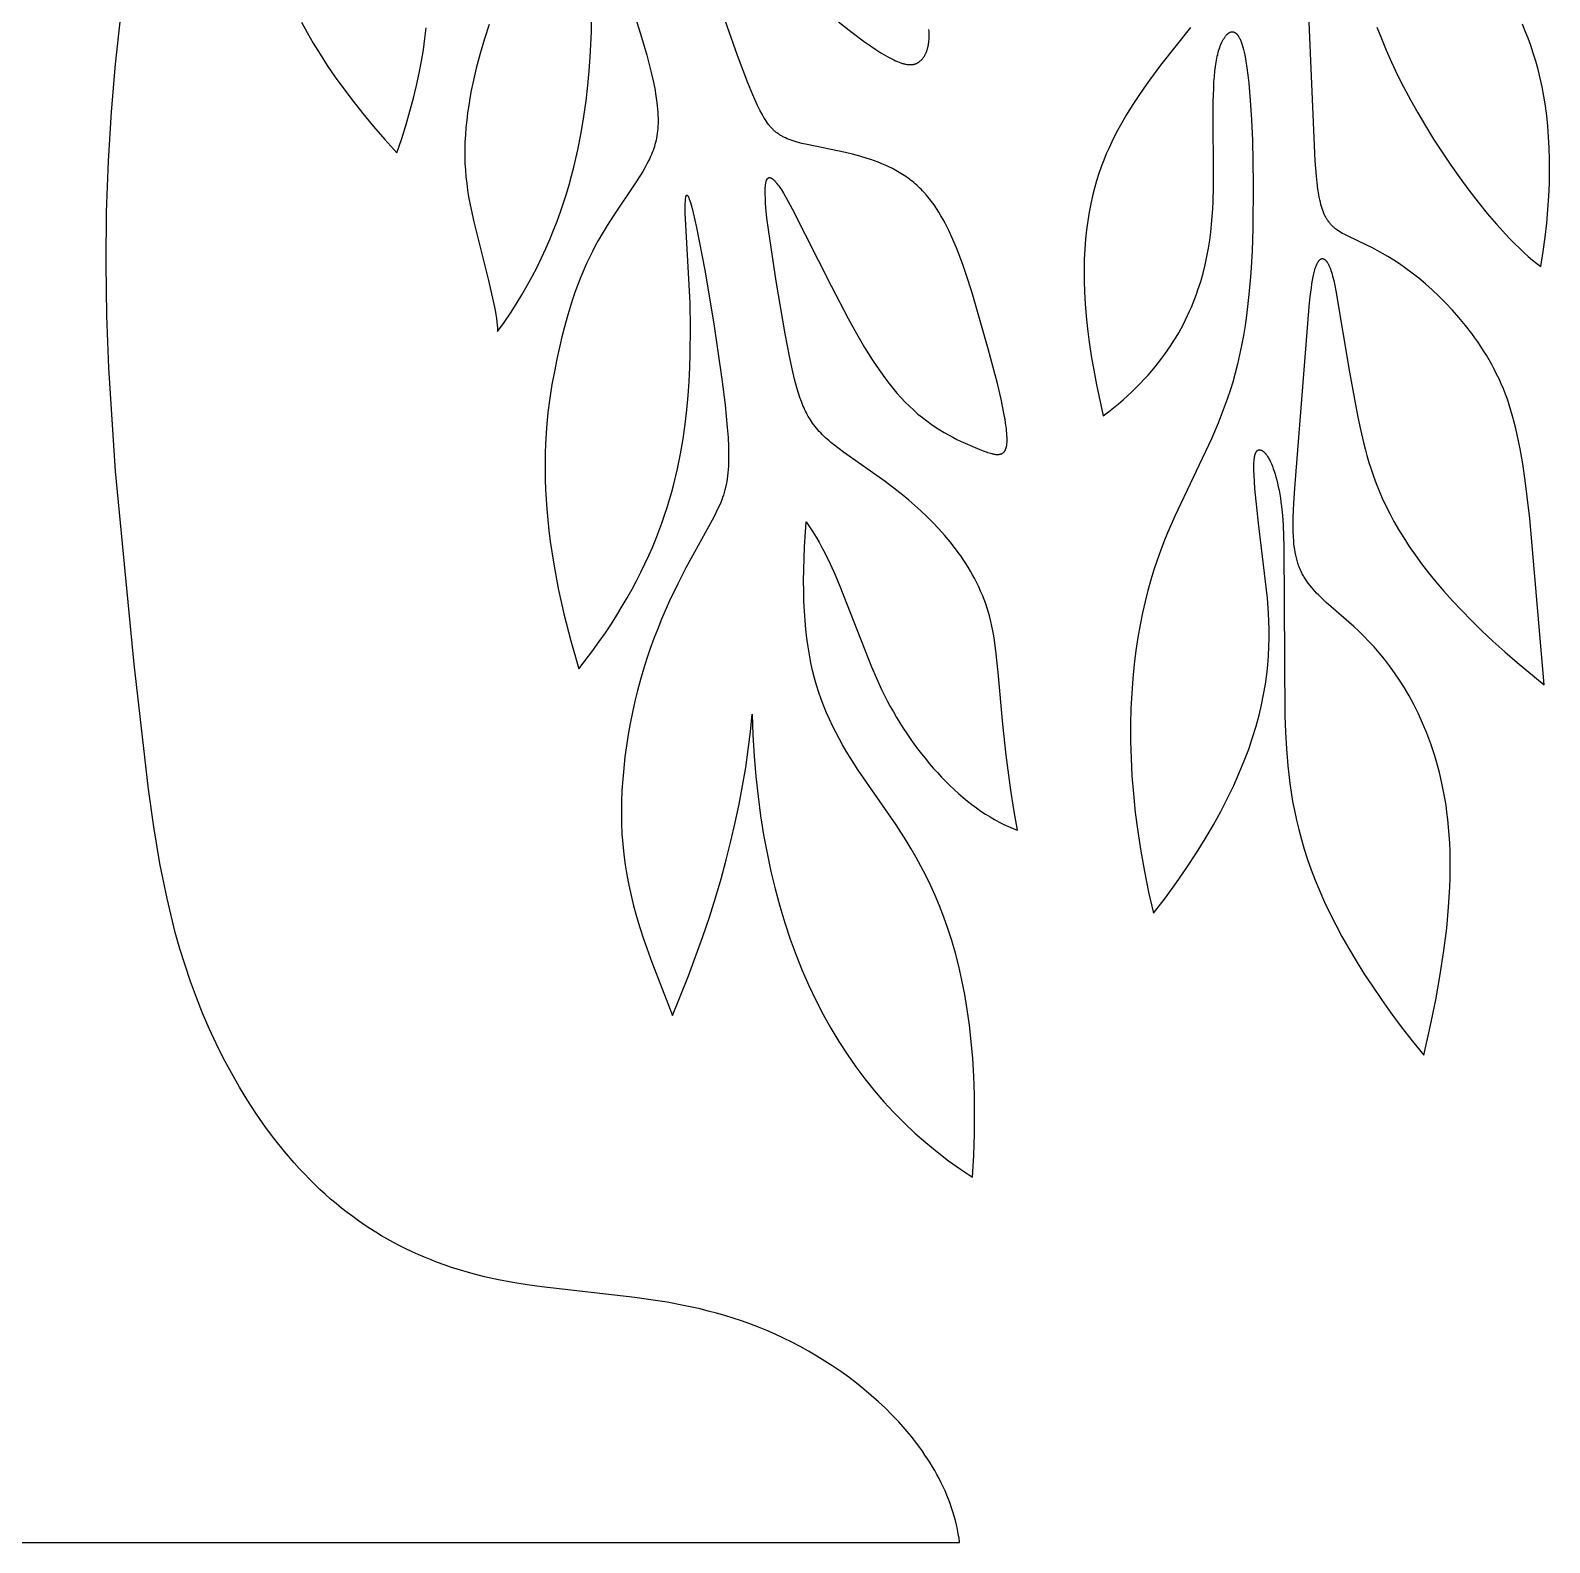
# Model space of a CAD drawing. Extents: x 187 to 350, y 154 to 228.
# Drawn here: x 229.09 to 266.35, y 153.86 to 190.96 of the extents above; entities that cross this region are included whole.
import ezdxf

# ---------------------------------------------------------------- set-up
doc = ezdxf.new("R2010")
doc.units = 0
doc.layers.get('0').update_dxf_attribs({"linetype": 'CONTINUOUS'})

msp = doc.modelspace()

# ---------------------------------------------------------------- linework, layer by layer
at = {"color": 7, "linetype": 'CONTINUOUS'}
for points in [[(257.544, 191.03), (256.811, 190.104), (256.539, 189.74), (256.399, 189.543), (256.258, 189.335), (256.115, 189.114), (255.971, 188.88), (255.827, 188.632), (255.755, 188.502), (255.684, 188.367), (255.615, 188.227), (255.547, 188.083), (255.481, 187.933), (255.417, 187.777), (255.355, 187.615), (255.297, 187.447), (255.241, 187.272), (255.189, 187.09), (255.141, 186.901), (255.098, 186.704), (255.058, 186.499), (255.024, 186.286), (254.995, 186.065), (254.971, 185.835), (254.953, 185.595), (254.941, 185.346), (254.936, 185.087), (254.938, 184.818), (254.947, 184.539), (254.963, 184.249), (254.988, 183.948), (255.02, 183.635), (255.062, 183.311), (255.112, 182.975), (255.171, 182.627), (255.24, 182.266), (255.318, 181.892), (255.407, 181.505), (255.534, 181.602), (255.657, 181.699), (255.776, 181.798), (255.892, 181.897), (256.003, 181.996), (256.11, 182.096), (256.214, 182.197), (256.314, 182.298), (256.411, 182.4), (256.504, 182.502), (256.594, 182.605), (256.68, 182.708), (256.763, 182.812), (256.843, 182.916), (256.919, 183.02), (256.993, 183.124), (257.063, 183.229), (257.13, 183.333), (257.195, 183.438), (257.256, 183.543), (257.315, 183.649), (257.371, 183.754), (257.424, 183.859), (257.475, 183.964), (257.523, 184.069), (257.569, 184.174), (257.612, 184.279), (257.653, 184.384), (257.692, 184.489), (257.728, 184.593), (257.795, 184.801), (257.853, 185.008), (257.904, 185.213), (257.948, 185.416), (257.985, 185.617), (258.016, 185.816), (258.041, 186.012), (258.062, 186.205), (258.078, 186.395), (258.09, 186.581), (258.098, 186.763), (258.107, 187.116), (258.104, 189.206), (258.114, 189.546), (258.121, 189.696), (258.131, 189.833), (258.142, 189.959), (258.156, 190.074), (258.172, 190.181), (258.181, 190.231), (258.19, 190.279), (258.201, 190.326), (258.212, 190.371), (258.223, 190.415), (258.236, 190.458), (258.249, 190.499), (258.263, 190.54), (258.277, 190.579), (258.293, 190.616), (258.308, 190.652), (258.325, 190.687), (258.333, 190.703), (258.341, 190.719), (258.35, 190.735), (258.359, 190.75), (258.368, 190.765), (258.376, 190.779), (258.385, 190.792), (258.395, 190.805), (258.404, 190.818), (258.413, 190.829), (258.422, 190.841), (258.432, 190.851), (258.437, 190.856), (258.441, 190.861), (258.446, 190.866), (258.451, 190.871), (258.456, 190.875), (258.461, 190.879), (258.465, 190.883), (258.47, 190.887), (258.475, 190.891), (258.48, 190.895), (258.485, 190.898), (258.49, 190.901), (258.495, 190.904), (258.499, 190.907), (258.504, 190.91), (258.509, 190.913), (258.514, 190.915), (258.519, 190.917), (258.524, 190.919), (258.529, 190.921), (258.532, 190.922), (258.534, 190.922), (258.537, 190.923), (258.539, 190.924), (258.542, 190.924), (258.544, 190.925), (258.546, 190.925), (258.549, 190.926), (258.551, 190.926), (258.554, 190.927), (258.556, 190.927), (258.559, 190.927), (258.561, 190.927), (258.564, 190.928), (258.566, 190.928), (258.569, 190.928), (258.571, 190.928), (258.574, 190.928), (258.576, 190.928), (258.579, 190.928), (258.581, 190.927), (258.584, 190.927), (258.586, 190.927), (258.589, 190.926), (258.591, 190.926), (258.594, 190.926), (258.596, 190.925), (258.599, 190.924), (258.601, 190.924), (258.604, 190.923), (258.606, 190.922), (258.609, 190.922), (258.611, 190.921), (258.613, 190.92), (258.616, 190.919), (258.618, 190.918), (258.621, 190.917), (258.623, 190.916), (258.626, 190.914), (258.628, 190.913), (258.631, 190.912), (258.633, 190.91), (258.636, 190.909), (258.638, 190.908), (258.643, 190.904), (258.648, 190.901), (258.653, 190.897), (258.658, 190.894), (258.663, 190.89), (258.667, 190.885), (258.672, 190.881), (258.677, 190.876), (258.682, 190.871), (258.687, 190.865), (258.691, 190.86), (258.696, 190.854), (258.701, 190.848), (258.706, 190.842), (258.71, 190.835), (258.715, 190.828), (258.72, 190.821), (258.724, 190.814), (258.734, 190.798), (258.743, 190.781), (258.752, 190.764), (258.761, 190.745), (258.77, 190.725), (258.779, 190.704), (258.787, 190.682), (258.796, 190.658), (258.804, 190.633), (258.813, 190.608), (258.829, 190.552), (258.845, 190.492), (258.86, 190.428), (258.875, 190.359), (258.902, 190.208), (258.928, 190.042), (258.952, 189.86), (258.974, 189.665), (259.012, 189.237), (259.042, 188.768), (259.064, 188.265), (259.085, 187.199), (259.074, 186.102), (259.054, 185.555), (259.022, 185.015), (258.978, 184.485), (258.918, 183.969), (258.883, 183.718), (258.844, 183.472), (258.8, 183.232), (258.751, 182.998), (258.699, 182.771), (258.641, 182.549), (258.58, 182.334), (258.515, 182.123), (258.446, 181.917), (258.374, 181.715), (258.299, 181.517), (258.221, 181.322), (258.057, 180.94), (257.158, 179.041), (256.979, 178.63), (256.892, 178.415), (256.808, 178.193), (256.725, 177.964), (256.646, 177.725), (256.57, 177.477), (256.498, 177.219), (256.43, 176.95), (256.366, 176.669), (256.308, 176.375), (256.254, 176.068), (256.206, 175.746), (256.165, 175.411), (256.13, 175.061), (256.104, 174.697), (256.086, 174.32), (256.076, 173.929), (256.077, 173.524), (256.088, 173.107), (256.11, 172.675), (256.145, 172.231), (256.191, 171.774), (256.252, 171.304), (256.326, 170.821), (256.414, 170.326), (256.518, 169.819), (256.639, 169.299), (256.931, 169.683), (257.204, 170.058), (257.457, 170.423), (257.692, 170.78), (257.908, 171.128), (258.107, 171.468), (258.29, 171.798), (258.456, 172.121), (258.607, 172.435), (258.743, 172.742), (258.865, 173.04), (258.974, 173.33), (259.07, 173.613), (259.154, 173.889), (259.226, 174.157), (259.288, 174.417), (259.339, 174.671), (259.382, 174.918), (259.415, 175.158), (259.44, 175.391), (259.458, 175.618), (259.469, 175.838), (259.474, 176.053), (259.474, 176.261), (259.469, 176.463), (259.46, 176.659), (259.431, 177.035), (259.216, 178.869), (259.126, 179.722), (259.113, 179.891), (259.104, 180.043), (259.099, 180.178), (259.098, 180.239), (259.099, 180.296), (259.101, 180.349), (259.104, 180.398), (259.106, 180.42), (259.108, 180.442), (259.111, 180.463), (259.114, 180.483), (259.117, 180.502), (259.121, 180.52), (259.125, 180.536), (259.127, 180.544), (259.129, 180.552), (259.131, 180.56), (259.133, 180.567), (259.136, 180.574), (259.138, 180.581), (259.141, 180.587), (259.144, 180.594), (259.147, 180.6), (259.15, 180.606), (259.152, 180.611), (259.156, 180.617), (259.159, 180.622), (259.16, 180.624), (259.162, 180.626), (259.164, 180.629), (259.165, 180.631), (259.167, 180.633), (259.169, 180.635), (259.17, 180.638), (259.172, 180.64), (259.174, 180.642), (259.176, 180.643), (259.178, 180.645), (259.179, 180.647), (259.181, 180.649), (259.183, 180.65), (259.185, 180.652), (259.187, 180.654), (259.189, 180.655), (259.191, 180.656), (259.193, 180.658), (259.195, 180.659), (259.197, 180.66), (259.199, 180.661), (259.201, 180.663), (259.203, 180.664), (259.205, 180.665), (259.207, 180.666), (259.209, 180.666), (259.211, 180.667), (259.213, 180.668), (259.216, 180.669), (259.218, 180.669), (259.22, 180.67), (259.222, 180.67), (259.224, 180.671), (259.227, 180.671), (259.229, 180.671), (259.231, 180.672), (259.233, 180.672), (259.236, 180.672), (259.238, 180.672), (259.24, 180.672), (259.243, 180.672), (259.245, 180.672), (259.247, 180.671), (259.25, 180.671), (259.252, 180.671), (259.255, 180.671), (259.257, 180.67), (259.259, 180.67), (259.262, 180.669), (259.264, 180.668), (259.267, 180.668), (259.269, 180.667), (259.272, 180.666), (259.274, 180.665), (259.277, 180.664), (259.279, 180.663), (259.282, 180.662), (259.284, 180.661), (259.287, 180.66), (259.29, 180.659), (259.292, 180.657), (259.297, 180.655), (259.303, 180.652), (259.308, 180.648), (259.313, 180.645), (259.319, 180.641), (259.324, 180.637), (259.329, 180.633), (259.335, 180.628), (259.34, 180.623), (259.346, 180.618), (259.352, 180.613), (259.357, 180.607), (259.363, 180.601), (259.368, 180.595), (259.374, 180.589), (259.38, 180.582), (259.391, 180.569), (259.403, 180.554), (259.414, 180.538), (259.426, 180.521), (259.437, 180.503), (259.449, 180.484), (259.461, 180.464), (259.472, 180.443), (259.484, 180.421), (259.496, 180.398), (259.507, 180.374), (259.53, 180.323), (259.553, 180.268), (259.576, 180.208), (259.598, 180.145), (259.62, 180.077), (259.641, 180.005), (259.661, 179.93), (259.681, 179.849), (259.699, 179.765), (259.717, 179.677), (259.734, 179.584), (259.749, 179.487), (259.764, 179.386), (259.777, 179.281), (259.799, 179.058), (259.816, 178.819), (259.838, 178.294), (259.863, 174.147), (259.877, 173.746), (259.898, 173.337), (259.932, 172.918), (259.954, 172.705), (259.981, 172.488), (260.013, 172.269), (260.05, 172.046), (260.093, 171.819), (260.143, 171.588), (260.2, 171.353), (260.264, 171.114), (260.336, 170.87), (260.417, 170.622), (260.506, 170.368), (260.605, 170.11), (260.714, 169.845), (260.834, 169.576), (260.964, 169.3), (261.106, 169.018), (261.26, 168.73), (261.426, 168.435), (261.605, 168.134), (261.798, 167.825), (262.005, 167.509), (262.226, 167.186), (262.462, 166.856), (262.713, 166.517), (262.981, 166.17), (263.264, 165.816), (263.425, 166.518), (263.56, 167.179), (263.672, 167.801), (263.761, 168.387), (263.829, 168.937), (263.876, 169.453), (263.905, 169.938), (263.913, 170.169), (263.916, 170.393), (263.916, 170.61), (263.911, 170.82), (263.903, 171.024), (263.892, 171.221), (263.876, 171.413), (263.858, 171.599), (263.836, 171.779), (263.812, 171.953), (263.784, 172.123), (263.754, 172.288), (263.721, 172.448), (263.686, 172.604), (263.649, 172.755), (263.61, 172.903), (263.569, 173.047), (263.526, 173.187), (263.436, 173.458), (263.34, 173.716), (263.239, 173.962), (263.133, 174.197), (263.023, 174.419), (262.909, 174.631), (262.792, 174.832), (262.672, 175.023), (262.55, 175.203), (262.426, 175.374), (262.301, 175.536), (262.175, 175.689), (262.049, 175.834), (261.923, 175.97), (261.797, 176.099), (261.673, 176.221), (261.551, 176.335), (260.876, 176.928), (260.777, 177.02), (260.683, 177.111), (260.638, 177.157), (260.594, 177.204), (260.552, 177.251), (260.511, 177.298), (260.472, 177.346), (260.435, 177.396), (260.399, 177.446), (260.365, 177.497), (260.348, 177.523), (260.332, 177.549), (260.317, 177.576), (260.302, 177.603), (260.287, 177.63), (260.273, 177.658), (260.259, 177.686), (260.246, 177.714), (260.233, 177.743), (260.221, 177.772), (260.209, 177.802), (260.198, 177.832), (260.187, 177.862), (260.177, 177.893), (260.168, 177.925), (260.158, 177.957), (260.141, 178.022), (260.126, 178.089), (260.113, 178.157), (260.101, 178.228), (260.091, 178.299), (260.083, 178.373), (260.076, 178.448), (260.071, 178.524), (260.064, 178.681), (260.062, 178.844), (260.064, 179.012), (260.071, 179.185), (260.08, 179.363), (260.107, 179.731), (260.456, 184.186), (260.482, 184.429), (260.509, 184.644), (260.523, 184.74), (260.538, 184.829), (260.554, 184.912), (260.57, 184.987), (260.579, 185.022), (260.587, 185.056), (260.596, 185.087), (260.605, 185.118), (260.615, 185.146), (260.624, 185.173), (260.634, 185.198), (260.639, 185.21), (260.644, 185.221), (260.65, 185.233), (260.655, 185.243), (260.66, 185.254), (260.666, 185.264), (260.671, 185.273), (260.677, 185.282), (260.682, 185.291), (260.688, 185.299), (260.694, 185.306), (260.696, 185.31), (260.699, 185.314), (260.702, 185.317), (260.705, 185.32), (260.708, 185.323), (260.711, 185.327), (260.714, 185.329), (260.717, 185.332), (260.72, 185.335), (260.723, 185.338), (260.726, 185.34), (260.729, 185.342), (260.732, 185.345), (260.735, 185.347), (260.738, 185.348), (260.741, 185.35), (260.744, 185.352), (260.746, 185.353), (260.747, 185.354), (260.749, 185.354), (260.75, 185.355), (260.752, 185.356), (260.754, 185.356), (260.755, 185.357), (260.757, 185.357), (260.758, 185.358), (260.76, 185.358), (260.761, 185.359), (260.763, 185.359), (260.765, 185.36), (260.766, 185.36), (260.768, 185.36), (260.769, 185.361), (260.771, 185.361), (260.773, 185.361), (260.774, 185.361), (260.776, 185.361), (260.777, 185.362), (260.779, 185.362), (260.781, 185.362), (260.782, 185.362), (260.784, 185.362), (260.785, 185.362), (260.787, 185.362), (260.789, 185.361), (260.79, 185.361), (260.792, 185.361), (260.794, 185.361), (260.795, 185.361), (260.797, 185.36), (260.798, 185.36), (260.8, 185.359), (260.802, 185.359), (260.803, 185.359), (260.805, 185.358), (260.807, 185.357), (260.808, 185.357), (260.81, 185.356), (260.811, 185.356), (260.813, 185.355), (260.815, 185.354), (260.816, 185.354), (260.818, 185.353), (260.82, 185.352), (260.821, 185.351), (260.825, 185.349), (260.828, 185.347), (260.831, 185.345), (260.835, 185.343), (260.838, 185.34), (260.842, 185.338), (260.845, 185.335), (260.848, 185.332), (260.852, 185.329), (260.855, 185.326), (260.858, 185.322), (260.862, 185.319), (260.865, 185.315), (260.868, 185.311), (260.872, 185.307), (260.875, 185.303), (260.879, 185.299), (260.886, 185.289), (260.893, 185.28), (260.899, 185.269), (260.906, 185.258), (260.913, 185.246), (260.92, 185.233), (260.927, 185.22), (260.934, 185.206), (260.941, 185.191), (260.948, 185.176), (260.962, 185.143), (260.976, 185.107), (260.989, 185.067), (261.003, 185.025), (261.017, 184.98), (261.031, 184.932), (261.058, 184.825), (261.085, 184.705), (261.113, 184.573), (261.447, 182.575), (261.653, 181.468), (261.715, 181.166), (261.786, 180.854), (261.827, 180.693), (261.871, 180.53), (261.919, 180.363), (261.973, 180.194), (262.032, 180.021), (262.098, 179.845), (262.17, 179.666), (262.249, 179.482), (262.336, 179.296), (262.432, 179.105), (262.536, 178.91), (262.65, 178.712), (262.774, 178.509), (262.909, 178.302), (263.055, 178.091), (263.212, 177.876), (263.382, 177.655), (263.565, 177.431), (263.761, 177.201), (263.971, 176.967), (264.196, 176.727), (264.436, 176.483), (264.691, 176.233), (264.963, 175.978), (265.252, 175.718), (265.557, 175.453), (266.223, 174.904), (265.866, 178.984), (265.753, 179.919), (265.692, 180.326), (265.628, 180.697), (265.559, 181.037), (265.523, 181.196), (265.485, 181.35), (265.445, 181.497), (265.404, 181.639), (265.361, 181.776), (265.316, 181.91), (265.268, 182.039), (265.218, 182.165), (265.166, 182.289), (265.112, 182.41), (265.054, 182.529), (264.995, 182.647), (264.933, 182.763), (264.868, 182.877), (264.802, 182.99), (264.733, 183.1), (264.663, 183.209), (264.591, 183.316), (264.517, 183.421), (264.442, 183.524), (264.287, 183.724), (264.129, 183.915), (263.967, 184.098), (263.802, 184.273), (263.637, 184.438), (263.471, 184.595), (263.306, 184.742), (263.142, 184.879), (262.982, 185.006), (262.826, 185.123), (262.674, 185.23), (262.529, 185.327), (262.389, 185.413), (262.255, 185.491), (262.127, 185.562), (262.005, 185.625), (261.889, 185.683), (261.393, 185.917), (261.311, 185.96), (261.272, 185.981), (261.234, 186.003), (261.197, 186.026), (261.162, 186.049), (261.129, 186.073), (261.112, 186.085), (261.096, 186.097), (261.081, 186.11), (261.065, 186.123), (261.05, 186.136), (261.036, 186.149), (261.022, 186.163), (261.008, 186.177), (260.994, 186.191), (260.981, 186.206), (260.968, 186.221), (260.955, 186.236), (260.943, 186.252), (260.93, 186.268), (260.919, 186.285), (260.907, 186.302), (260.896, 186.319), (260.885, 186.337), (260.874, 186.355), (260.864, 186.374), (260.854, 186.393), (260.844, 186.413), (260.834, 186.433), (260.825, 186.454), (260.816, 186.475), (260.807, 186.497), (260.79, 186.542), (260.773, 186.59), (260.758, 186.64), (260.744, 186.693), (260.73, 186.748), (260.717, 186.806), (260.705, 186.867), (260.693, 186.931), (260.671, 187.068), (260.652, 187.219), (260.634, 187.383), (260.603, 187.758), (260.376, 193.061)], [(243.939, 191.248), (244.082, 190.796), (244.212, 190.35), (244.321, 189.924), (244.367, 189.723), (244.405, 189.532), (244.436, 189.353), (244.46, 189.186), (244.469, 189.106), (244.476, 189.029), (244.481, 188.954), (244.485, 188.882), (244.487, 188.811), (244.488, 188.743), (244.487, 188.677), (244.484, 188.613), (244.48, 188.551), (244.474, 188.491), (244.467, 188.432), (244.459, 188.375), (244.449, 188.319), (244.438, 188.265), (244.426, 188.212), (244.412, 188.16), (244.397, 188.109), (244.381, 188.059), (244.364, 188.01), (244.346, 187.962), (244.326, 187.914), (244.306, 187.867), (244.285, 187.821), (244.263, 187.775), (244.216, 187.683), (244.165, 187.592), (244.112, 187.5), (244.055, 187.408), (243.935, 187.221), (243.385, 186.404), (243.239, 186.174), (243.092, 185.931), (243.02, 185.804), (242.947, 185.673), (242.876, 185.536), (242.805, 185.392), (242.734, 185.242), (242.664, 185.084), (242.594, 184.917), (242.526, 184.741), (242.458, 184.554), (242.39, 184.357), (242.324, 184.147), (242.258, 183.925), (242.193, 183.689), (242.13, 183.439), (242.004, 182.892), (241.944, 182.593), (241.886, 182.277), (241.834, 181.941), (241.788, 181.585), (241.752, 181.208), (241.727, 180.808), (241.719, 180.599), (241.715, 180.384), (241.715, 180.162), (241.719, 179.934), (241.727, 179.7), (241.74, 179.459), (241.758, 179.211), (241.781, 178.956), (241.809, 178.694), (241.843, 178.424), (241.928, 177.863), (242.039, 177.27), (242.178, 176.646), (242.346, 175.988), (242.546, 175.295), (242.887, 175.744), (243.046, 175.965), (243.197, 176.184), (243.342, 176.402), (243.479, 176.617), (243.609, 176.831), (243.733, 177.042), (243.851, 177.252), (243.962, 177.46), (244.067, 177.666), (244.167, 177.871), (244.26, 178.074), (244.348, 178.275), (244.431, 178.475), (244.508, 178.673), (244.581, 178.869), (244.649, 179.064), (244.712, 179.258), (244.77, 179.45), (244.824, 179.64), (244.875, 179.829), (244.964, 180.203), (245.038, 180.573), (245.1, 180.937), (245.151, 181.296), (245.191, 181.652), (245.224, 182.002), (245.248, 182.348), (245.265, 182.688), (245.276, 183.022), (245.282, 183.665), (245.271, 184.27), (245.156, 186.483), (245.154, 186.61), (245.156, 186.715), (245.157, 186.76), (245.16, 186.8), (245.161, 186.818), (245.163, 186.834), (245.165, 186.849), (245.167, 186.863), (245.168, 186.869), (245.169, 186.875), (245.171, 186.88), (245.172, 186.886), (245.173, 186.89), (245.175, 186.895), (245.175, 186.897), (245.176, 186.899), (245.177, 186.901), (245.178, 186.903), (245.178, 186.905), (245.179, 186.906), (245.18, 186.908), (245.181, 186.909), (245.182, 186.911), (245.182, 186.912), (245.183, 186.913), (245.184, 186.914), (245.185, 186.915), (245.186, 186.916), (245.187, 186.917), (245.188, 186.917), (245.189, 186.918), (245.189, 186.919), (245.19, 186.919), (245.191, 186.919), (245.192, 186.92), (245.193, 186.92), (245.194, 186.92), (245.195, 186.92), (245.196, 186.92), (245.197, 186.92), (245.199, 186.919), (245.2, 186.919), (245.201, 186.918), (245.202, 186.918), (245.203, 186.917), (245.204, 186.916), (245.205, 186.915), (245.206, 186.914), (245.207, 186.913), (245.209, 186.912), (245.21, 186.911), (245.211, 186.909), (245.212, 186.908), (245.213, 186.906), (245.215, 186.905), (245.216, 186.903), (245.217, 186.901), (245.218, 186.899), (245.221, 186.895), (245.224, 186.89), (245.226, 186.885), (245.229, 186.88), (245.232, 186.874), (245.235, 186.868), (245.241, 186.854), (245.247, 186.839), (245.253, 186.822), (245.267, 186.783), (245.281, 186.738), (245.312, 186.627), (245.347, 186.488), (245.429, 186.124), (245.631, 185.075), (245.853, 183.764), (246.052, 182.406), (246.13, 181.777), (246.185, 181.218), (246.203, 180.972), (246.214, 180.748), (246.218, 180.544), (246.218, 180.448), (246.216, 180.357), (246.213, 180.27), (246.208, 180.187), (246.201, 180.107), (246.193, 180.03), (246.183, 179.957), (246.171, 179.885), (246.158, 179.817), (246.144, 179.75), (246.128, 179.685), (246.11, 179.622), (246.091, 179.56), (246.07, 179.499), (246.048, 179.44), (246.024, 179.38), (245.999, 179.321), (245.973, 179.262), (245.915, 179.143), (245.852, 179.022), (245.171, 177.776), (244.972, 177.384), (244.771, 176.963), (244.574, 176.515), (244.478, 176.282), (244.385, 176.043), (244.296, 175.798), (244.21, 175.548), (244.13, 175.292), (244.054, 175.032), (243.983, 174.768), (243.918, 174.501), (243.858, 174.231), (243.803, 173.959), (243.754, 173.685), (243.712, 173.41), (243.675, 173.135), (243.644, 172.86), (243.62, 172.587), (243.603, 172.314), (243.592, 172.044), (243.588, 171.776), (243.591, 171.512), (243.602, 171.252), (243.62, 170.996), (243.646, 170.743), (243.679, 170.492), (243.72, 170.242), (243.768, 169.991), (243.825, 169.737), (243.889, 169.481), (243.962, 169.219), (244.042, 168.951), (244.131, 168.676), (244.333, 168.097), (244.838, 166.791), (245.233, 167.768), (245.585, 168.73), (245.745, 169.205), (245.894, 169.677), (246.032, 170.145), (246.159, 170.609), (246.276, 171.07), (246.382, 171.526), (246.478, 171.979), (246.562, 172.429), (246.636, 172.875), (246.699, 173.316), (246.752, 173.755), (246.794, 174.189), (246.814, 173.667), (246.845, 173.157), (246.887, 172.657), (246.94, 172.169), (247.003, 171.693), (247.077, 171.227), (247.161, 170.772), (247.255, 170.328), (247.359, 169.896), (247.473, 169.474), (247.597, 169.063), (247.73, 168.662), (247.873, 168.273), (248.025, 167.894), (248.186, 167.525), (248.356, 167.168), (248.535, 166.82), (248.723, 166.483), (248.92, 166.157), (249.125, 165.84), (249.338, 165.534), (249.56, 165.238), (249.789, 164.952), (250.027, 164.677), (250.272, 164.411), (250.525, 164.155), (250.786, 163.909), (251.054, 163.673), (251.329, 163.447), (251.612, 163.23), (251.901, 163.023), (252.197, 162.826), (252.228, 163.362), (252.246, 163.878), (252.252, 164.372), (252.247, 164.847), (252.231, 165.303), (252.206, 165.739), (252.17, 166.158), (252.125, 166.559), (252.071, 166.943), (252.009, 167.311), (251.94, 167.663), (251.863, 168), (251.78, 168.322), (251.69, 168.631), (251.595, 168.926), (251.495, 169.208), (251.39, 169.479), (251.281, 169.738), (251.169, 169.986), (251.053, 170.224), (250.935, 170.452), (250.815, 170.671), (250.693, 170.882), (250.57, 171.084), (250.324, 171.469), (249.398, 172.814), (249.198, 173.125), (249.104, 173.279), (249.013, 173.434), (248.927, 173.588), (248.844, 173.744), (248.765, 173.9), (248.69, 174.059), (248.619, 174.22), (248.552, 174.383), (248.489, 174.549), (248.43, 174.719), (248.375, 174.893), (248.325, 175.072), (248.279, 175.255), (248.237, 175.444), (248.199, 175.638), (248.166, 175.839), (248.137, 176.047), (248.112, 176.261), (248.092, 176.484), (248.077, 176.714), (248.066, 176.954), (248.06, 177.202), (248.058, 177.46), (248.061, 177.727), (248.081, 178.294), (248.12, 178.906), (248.204, 178.783), (248.285, 178.658), (248.362, 178.531), (248.436, 178.403), (248.508, 178.273), (248.577, 178.141), (248.709, 177.874), (248.832, 177.603), (248.949, 177.327), (249.72, 175.347), (249.842, 175.065), (249.971, 174.787), (250.11, 174.511), (250.183, 174.375), (250.259, 174.239), (250.337, 174.106), (250.418, 173.973), (250.501, 173.842), (250.586, 173.713), (250.673, 173.585), (250.763, 173.459), (250.854, 173.335), (250.948, 173.214), (251.043, 173.095), (251.14, 172.978), (251.238, 172.863), (251.339, 172.752), (251.44, 172.643), (251.543, 172.537), (251.647, 172.434), (251.753, 172.334), (251.859, 172.237), (251.967, 172.144), (252.075, 172.054), (252.185, 171.968), (252.295, 171.886), (252.406, 171.808), (252.517, 171.734), (252.629, 171.664), (252.741, 171.598), (252.854, 171.537), (252.967, 171.48), (253.023, 171.454), (253.08, 171.428), (253.137, 171.404), (253.193, 171.381), (253.25, 171.359), (253.306, 171.339), (253.216, 171.843), (253.14, 172.317), (253.022, 173.179), (252.94, 173.94), (252.829, 175.208), (252.773, 175.742), (252.739, 175.99), (252.72, 176.11), (252.698, 176.228), (252.675, 176.343), (252.65, 176.456), (252.622, 176.568), (252.592, 176.677), (252.558, 176.786), (252.522, 176.893), (252.484, 176.998), (252.442, 177.102), (252.399, 177.205), (252.353, 177.306), (252.304, 177.406), (252.254, 177.505), (252.201, 177.602), (252.146, 177.697), (252.09, 177.792), (252.032, 177.884), (251.972, 177.976), (251.91, 178.066), (251.847, 178.154), (251.783, 178.241), (251.65, 178.411), (251.512, 178.574), (251.371, 178.732), (251.227, 178.884), (251.081, 179.031), (250.934, 179.171), (250.785, 179.305), (250.637, 179.434), (250.49, 179.556), (250.344, 179.673), (250.057, 179.891), (249.033, 180.615), (248.925, 180.694), (248.823, 180.773), (248.727, 180.851), (248.681, 180.89), (248.637, 180.929), (248.594, 180.967), (248.553, 181.006), (248.514, 181.045), (248.476, 181.084), (248.44, 181.123), (248.405, 181.163), (248.372, 181.202), (248.34, 181.242), (248.309, 181.282), (248.279, 181.323), (248.251, 181.364), (248.224, 181.406), (248.198, 181.448), (248.172, 181.49), (248.148, 181.534), (248.125, 181.578), (248.103, 181.622), (248.081, 181.667), (248.06, 181.713), (248.04, 181.76), (248.021, 181.808), (248.002, 181.857), (247.966, 181.957), (247.932, 182.061), (247.9, 182.17), (247.837, 182.402), (247.777, 182.655), (247.717, 182.927), (247.601, 183.518), (247.381, 184.81), (247.193, 186.077), (247.159, 186.357), (247.134, 186.61), (247.125, 186.726), (247.119, 186.834), (247.115, 186.933), (247.114, 187.023), (247.115, 187.064), (247.117, 187.102), (247.12, 187.138), (247.123, 187.171), (247.125, 187.187), (247.127, 187.202), (247.13, 187.216), (247.132, 187.23), (247.135, 187.243), (247.138, 187.255), (247.14, 187.261), (247.142, 187.266), (247.144, 187.272), (247.145, 187.277), (247.147, 187.282), (247.149, 187.287), (247.151, 187.292), (247.153, 187.296), (247.155, 187.301), (247.158, 187.305), (247.16, 187.309), (247.162, 187.313), (247.165, 187.316), (247.166, 187.318), (247.167, 187.32), (247.168, 187.322), (247.169, 187.323), (247.171, 187.325), (247.172, 187.326), (247.173, 187.328), (247.175, 187.329), (247.176, 187.331), (247.177, 187.332), (247.179, 187.333), (247.18, 187.334), (247.181, 187.336), (247.183, 187.337), (247.184, 187.338), (247.186, 187.339), (247.187, 187.34), (247.188, 187.341), (247.19, 187.342), (247.191, 187.343), (247.193, 187.344), (247.195, 187.344), (247.196, 187.345), (247.198, 187.346), (247.199, 187.346), (247.201, 187.347), (247.202, 187.347), (247.204, 187.348), (247.206, 187.348), (247.207, 187.349), (247.209, 187.349), (247.211, 187.349), (247.212, 187.35), (247.214, 187.35), (247.216, 187.35), (247.218, 187.35), (247.219, 187.35), (247.221, 187.35), (247.223, 187.35), (247.225, 187.35), (247.227, 187.35), (247.229, 187.35), (247.23, 187.349), (247.232, 187.349), (247.234, 187.349), (247.236, 187.348), (247.238, 187.348), (247.24, 187.347), (247.242, 187.347), (247.244, 187.346), (247.246, 187.345), (247.248, 187.345), (247.25, 187.344), (247.252, 187.343), (247.254, 187.342), (247.256, 187.341), (247.26, 187.339), (247.265, 187.337), (247.269, 187.335), (247.273, 187.332), (247.278, 187.329), (247.283, 187.326), (247.287, 187.323), (247.292, 187.32), (247.297, 187.316), (247.302, 187.312), (247.306, 187.308), (247.317, 187.3), (247.327, 187.29), (247.337, 187.28), (247.348, 187.268), (247.36, 187.256), (247.371, 187.243), (247.383, 187.229), (247.395, 187.215), (247.42, 187.182), (247.446, 187.147), (247.474, 187.107), (247.503, 187.064), (247.564, 186.967), (247.631, 186.854), (247.78, 186.584), (248.731, 184.693), (249.148, 183.891), (249.351, 183.524), (249.552, 183.182), (249.75, 182.866), (249.849, 182.717), (249.948, 182.574), (250.047, 182.438), (250.146, 182.307), (250.246, 182.182), (250.346, 182.063), (250.447, 181.949), (250.549, 181.841), (250.652, 181.738), (250.757, 181.641), (250.862, 181.549), (250.969, 181.461), (251.076, 181.379), (251.184, 181.302), (251.292, 181.229), (251.399, 181.16), (251.506, 181.096), (251.612, 181.035), (251.716, 180.979), (251.818, 180.926), (251.919, 180.877), (252.017, 180.831), (252.204, 180.749), (252.377, 180.678), (252.457, 180.647), (252.533, 180.619), (252.57, 180.607), (252.605, 180.596), (252.639, 180.586), (252.672, 180.577), (252.688, 180.573), (252.703, 180.569), (252.719, 180.566), (252.734, 180.564), (252.748, 180.561), (252.763, 180.559), (252.777, 180.558), (252.79, 180.557), (252.804, 180.556), (252.811, 180.556), (252.817, 180.556), (252.823, 180.557), (252.83, 180.557), (252.836, 180.557), (252.842, 180.558), (252.848, 180.558), (252.854, 180.559), (252.86, 180.56), (252.866, 180.561), (252.872, 180.562), (252.877, 180.563), (252.883, 180.565), (252.888, 180.566), (252.894, 180.568), (252.899, 180.57), (252.904, 180.572), (252.91, 180.574), (252.915, 180.576), (252.92, 180.579), (252.924, 180.581), (252.929, 180.584), (252.934, 180.587), (252.939, 180.59), (252.943, 180.593), (252.948, 180.596), (252.952, 180.6), (252.956, 180.603), (252.96, 180.607), (252.964, 180.611), (252.968, 180.615), (252.972, 180.62), (252.976, 180.624), (252.98, 180.629), (252.983, 180.633), (252.987, 180.638), (252.99, 180.643), (252.994, 180.649), (252.997, 180.654), (253, 180.66), (253.003, 180.666), (253.006, 180.672), (253.009, 180.678), (253.011, 180.684), (253.014, 180.691), (253.017, 180.698), (253.019, 180.705), (253.022, 180.712), (253.024, 180.719), (253.026, 180.726), (253.028, 180.734), (253.03, 180.742), (253.034, 180.758), (253.037, 180.776), (253.04, 180.794), (253.042, 180.812), (253.044, 180.832), (253.046, 180.853), (253.047, 180.874), (253.048, 180.896), (253.048, 180.919), (253.048, 180.968), (253.045, 181.021), (253.042, 181.077), (253.036, 181.137), (253.029, 181.201), (253.02, 181.268), (252.998, 181.412), (252.97, 181.568), (252.899, 181.914), (252.809, 182.298), (252.587, 183.149), (252.191, 184.52), (252.047, 184.973), (251.971, 185.195), (251.892, 185.413), (251.808, 185.626), (251.72, 185.834), (251.628, 186.035), (251.579, 186.133), (251.529, 186.229), (251.478, 186.324), (251.425, 186.415), (251.37, 186.505), (251.314, 186.593), (251.256, 186.678), (251.196, 186.76), (251.134, 186.84), (251.071, 186.917), (251.005, 186.992), (250.971, 187.028), (250.937, 187.063), (250.902, 187.098), (250.867, 187.131), (250.831, 187.164), (250.795, 187.197), (250.758, 187.228), (250.72, 187.259), (250.682, 187.289), (250.644, 187.318), (250.605, 187.346), (250.565, 187.374), (250.485, 187.427), (250.403, 187.477), (250.319, 187.525), (250.234, 187.57), (250.148, 187.612), (250.061, 187.652), (249.973, 187.69), (249.884, 187.726), (249.795, 187.76), (249.705, 187.791), (249.615, 187.821), (249.436, 187.876), (249.257, 187.924), (249.081, 187.967), (248.142, 188.159), (248.017, 188.188), (247.902, 188.218), (247.849, 188.234), (247.797, 188.25), (247.748, 188.266), (247.701, 188.284), (247.656, 188.302), (247.613, 188.321), (247.592, 188.331), (247.571, 188.341), (247.551, 188.352), (247.531, 188.363), (247.512, 188.373), (247.493, 188.385), (247.475, 188.396), (247.456, 188.408), (247.439, 188.42), (247.421, 188.433), (247.404, 188.445), (247.387, 188.459), (247.37, 188.472), (247.354, 188.486), (247.338, 188.5), (247.322, 188.515), (247.307, 188.53), (247.291, 188.545), (247.276, 188.561), (247.261, 188.577), (247.246, 188.594), (247.232, 188.611), (247.217, 188.629), (247.203, 188.647), (247.175, 188.684), (247.147, 188.724), (247.12, 188.765), (247.093, 188.809), (247.066, 188.855), (247.039, 188.903), (246.985, 189.007), (246.93, 189.121), (246.873, 189.246), (246.814, 189.38), (246.692, 189.675), (246.438, 190.344), (245.929, 191.796)], [(228.305, 153.86), (251.884, 153.86), (251.869, 153.969), (251.85, 154.077), (251.83, 154.185), (251.806, 154.293), (251.78, 154.4), (251.751, 154.506), (251.719, 154.611), (251.685, 154.716), (251.649, 154.82), (251.61, 154.923), (251.568, 155.026), (251.525, 155.128), (251.479, 155.229), (251.431, 155.329), (251.38, 155.429), (251.328, 155.528), (251.273, 155.626), (251.216, 155.723), (251.158, 155.819), (251.097, 155.915), (251.034, 156.009), (250.97, 156.103), (250.835, 156.288), (250.693, 156.469), (250.545, 156.647), (250.39, 156.82), (250.23, 156.989), (250.064, 157.155), (249.893, 157.316), (249.717, 157.473), (249.536, 157.625), (249.351, 157.773), (249.163, 157.916), (248.971, 158.054), (248.776, 158.187), (248.579, 158.315), (248.379, 158.438), (248.178, 158.556), (247.974, 158.669), (247.77, 158.776), (247.565, 158.877), (247.359, 158.973), (247.153, 159.063), (246.947, 159.147), (246.742, 159.226), (246.537, 159.299), (246.332, 159.366), (246.128, 159.429), (245.924, 159.488), (245.72, 159.542), (245.517, 159.592), (245.114, 159.68), (244.712, 159.756), (244.314, 159.82), (243.919, 159.875), (241.64, 160.132), (241.278, 160.182), (240.922, 160.24), (240.572, 160.307), (240.229, 160.384), (239.892, 160.471), (239.562, 160.569), (239.399, 160.621), (239.238, 160.677), (239.078, 160.735), (238.92, 160.796), (238.763, 160.86), (238.607, 160.927), (238.454, 160.996), (238.302, 161.069), (238.151, 161.144), (238.002, 161.223), (237.854, 161.304), (237.708, 161.388), (237.563, 161.476), (237.42, 161.566), (237.278, 161.66), (237.137, 161.757), (236.999, 161.857), (236.861, 161.96), (236.725, 162.066), (236.591, 162.176), (236.458, 162.289), (236.326, 162.405), (236.196, 162.525), (236.067, 162.648), (235.939, 162.775), (235.813, 162.905), (235.689, 163.038), (235.566, 163.174), (235.325, 163.456), (235.09, 163.751), (234.862, 164.056), (234.641, 164.373), (234.428, 164.7), (234.222, 165.037), (234.024, 165.384), (233.834, 165.739), (233.653, 166.102), (233.481, 166.473), (233.318, 166.852), (233.164, 167.236), (233.02, 167.627), (232.886, 168.023), (232.763, 168.424), (232.648, 168.831), (232.543, 169.244), (232.445, 169.664), (232.355, 170.09), (232.272, 170.524), (232.122, 171.418), (231.99, 172.348), (231.641, 175.408), (231.185, 180.144), (231.021, 182.679), (230.972, 183.959), (230.952, 185.238), (230.964, 186.506), (231.008, 187.753), (231.081, 188.966), (231.181, 190.133), (231.305, 191.243)], [(235.744, 191.166), (235.881, 190.909), (236.032, 190.646), (236.197, 190.376), (236.376, 190.099), (236.57, 189.815), (236.78, 189.524), (237.006, 189.225), (237.249, 188.919), (237.509, 188.605), (237.787, 188.283), (238.083, 187.954), (238.2, 188.306), (238.306, 188.648), (238.401, 188.979), (238.486, 189.3), (238.561, 189.611), (238.627, 189.913), (238.684, 190.205), (238.732, 190.487), (238.771, 190.761), (238.803, 191.026)], [(240.344, 191.104), (240.231, 190.754), (240.126, 190.396), (240.03, 190.033), (239.945, 189.668), (239.908, 189.485), (239.874, 189.302), (239.843, 189.119), (239.816, 188.937), (239.794, 188.756), (239.775, 188.576), (239.761, 188.397), (239.751, 188.22), (239.746, 188.044), (239.746, 187.871), (239.751, 187.701), (239.761, 187.532), (239.776, 187.366), (239.794, 187.203), (239.816, 187.041), (239.842, 186.881), (239.87, 186.724), (239.901, 186.568), (239.969, 186.262), (240.333, 184.827), (240.447, 184.321), (240.491, 184.096), (240.509, 183.992), (240.524, 183.894), (240.536, 183.802), (240.545, 183.718), (240.548, 183.679), (240.551, 183.642), (240.552, 183.607), (240.552, 183.573), (240.713, 183.797), (240.866, 184.021), (241.011, 184.247), (241.149, 184.473), (241.28, 184.699), (241.404, 184.926), (241.521, 185.153), (241.632, 185.381), (241.736, 185.607), (241.834, 185.834), (241.927, 186.06), (242.013, 186.284), (242.094, 186.508), (242.169, 186.731), (242.239, 186.952), (242.305, 187.172), (242.365, 187.389), (242.421, 187.605), (242.519, 188.03), (242.601, 188.444), (242.669, 188.846), (242.723, 189.235), (242.766, 189.608), (242.799, 189.965), (242.823, 190.303), (242.852, 190.922), (242.858, 191.465)], [(248.916, 191.172), (249.246, 190.91), (249.552, 190.681), (249.694, 190.581), (249.827, 190.491), (249.951, 190.412), (250.065, 190.343), (250.119, 190.312), (250.171, 190.284), (250.221, 190.259), (250.268, 190.235), (250.314, 190.214), (250.358, 190.195), (250.4, 190.179), (250.44, 190.164), (250.46, 190.158), (250.479, 190.152), (250.498, 190.147), (250.516, 190.142), (250.534, 190.138), (250.551, 190.134), (250.568, 190.13), (250.585, 190.128), (250.601, 190.125), (250.617, 190.123), (250.633, 190.122), (250.648, 190.121), (250.663, 190.12), (250.677, 190.12), (250.692, 190.121), (250.706, 190.121), (250.719, 190.123), (250.733, 190.124), (250.746, 190.127), (250.752, 190.128), (250.758, 190.129), (250.765, 190.131), (250.771, 190.132), (250.777, 190.134), (250.783, 190.135), (250.789, 190.137), (250.795, 190.139), (250.801, 190.141), (250.806, 190.143), (250.812, 190.145), (250.818, 190.148), (250.823, 190.15), (250.829, 190.153), (250.834, 190.155), (250.84, 190.158), (250.845, 190.161), (250.851, 190.164), (250.861, 190.17), (250.871, 190.176), (250.881, 190.182), (250.891, 190.19), (250.901, 190.197), (250.91, 190.205), (250.919, 190.213), (250.929, 190.221), (250.938, 190.23), (250.946, 190.238), (250.955, 190.248), (250.963, 190.257), (250.972, 190.267), (250.98, 190.277), (250.988, 190.288), (250.996, 190.298), (251.004, 190.309), (251.011, 190.321), (251.019, 190.332), (251.026, 190.344), (251.033, 190.357), (251.04, 190.369), (251.046, 190.382), (251.053, 190.396), (251.059, 190.409), (251.065, 190.423), (251.071, 190.438), (251.077, 190.453), (251.082, 190.468), (251.087, 190.483), (251.092, 190.499), (251.097, 190.515), (251.102, 190.532), (251.106, 190.549), (251.11, 190.566), (251.114, 190.584), (251.117, 190.603), (251.12, 190.621), (251.123, 190.64), (251.126, 190.66), (251.13, 190.7), (251.133, 190.743), (251.135, 190.787), (251.136, 190.832), (251.135, 190.88), (251.133, 190.93), (251.13, 190.981)], [(262.118, 191.042), (262.226, 190.762), (262.345, 190.475), (262.474, 190.181), (262.616, 189.88), (262.771, 189.572), (262.938, 189.258), (263.118, 188.939), (263.308, 188.617), (263.507, 188.295), (263.714, 187.974), (263.928, 187.657), (264.148, 187.346), (264.371, 187.043), (264.597, 186.75), (264.824, 186.47), (265.051, 186.204), (265.277, 185.954), (265.389, 185.836), (265.5, 185.723), (265.61, 185.616), (265.719, 185.513), (265.826, 185.417), (265.932, 185.326), (266.037, 185.242), (266.139, 185.165), (266.196, 185.533), (266.243, 185.89), (266.281, 186.235), (266.311, 186.569), (266.333, 186.892), (266.346, 187.205), (266.353, 187.506), (266.352, 187.798), (266.344, 188.079), (266.329, 188.351), (266.308, 188.613), (266.281, 188.866), (266.249, 189.11), (266.211, 189.345), (266.168, 189.572), (266.121, 189.79), (266.069, 190.001), (266.013, 190.203), (265.953, 190.399), (265.891, 190.587), (265.825, 190.768), (265.756, 190.943), (265.685, 191.111)]]:
    msp.add_lwpolyline(points, dxfattribs=at)

doc.saveas('drawing.dxf')
